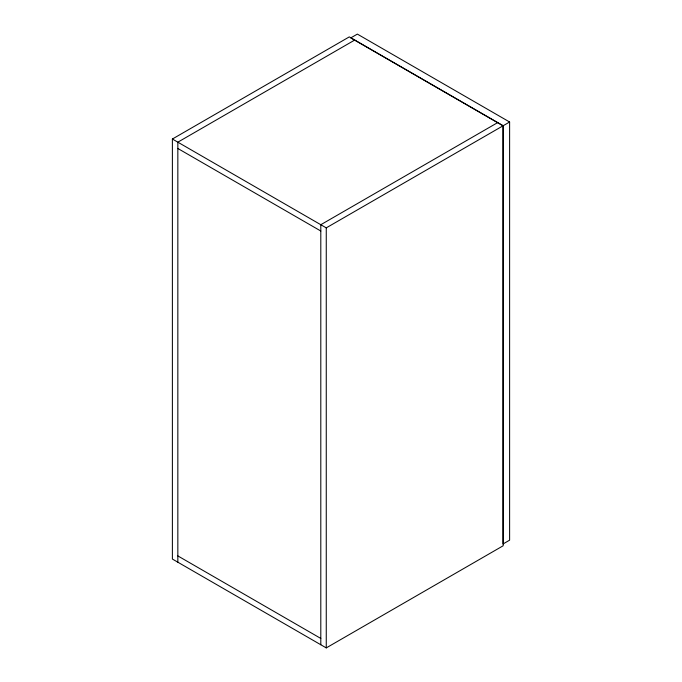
<?xml version="1.0" encoding="UTF-8"?>
<svg xmlns="http://www.w3.org/2000/svg" width="682" height="682" viewBox="0 0 682 682"><rect width="100%" height="100%" fill="white"/><g stroke="black" fill="none" stroke-linecap="round" stroke-linejoin="round"><path stroke-width="1.02" d="M172.384 139.026L349.295 36.888L503.18 125.727L503.18 545.762L326.26 647.9L172.384 559.052L172.384 139.026L326.26 227.865L509.616 122.01L509.616 540.17L503.035 543.972L503.035 125.812L350.77 37.902L357.359 34.1L509.616 122.01M354.751 40.033L177.84 142.18L177.84 562.207M497.715 122.581L320.804 224.719L320.804 644.746M177.84 148.48L320.804 231.019M177.84 555.907L320.804 638.446M326.26 227.865L326.26 647.9"/></g></svg>
